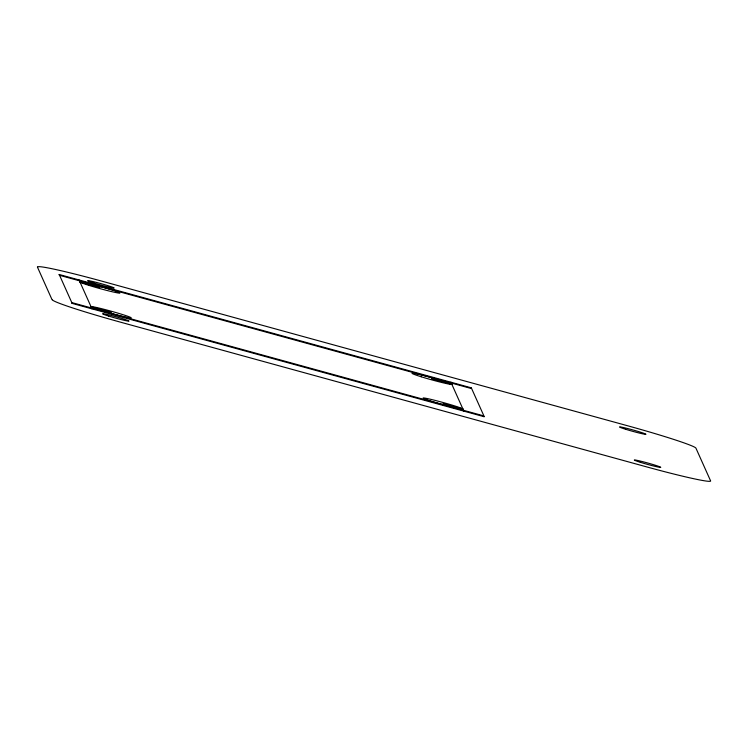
<?xml version="1.0" encoding="UTF-8"?>
<svg xmlns="http://www.w3.org/2000/svg" width="748" height="748" viewBox="0 0 748 748"><rect width="100%" height="100%" fill="white"/><g stroke="black" fill="none" stroke-linecap="round" stroke-linejoin="round"><path stroke-width="1.12" d="M451.268 383.023L471.212 388.502L470.838 387.679M451.287 383.06L59.475 275.292L59.101 274.469L471.315 387.829L484.283 416.758L72.06 303.37L71.686 302.547L483.432 415.795L483.806 416.617M79.971 282.024L99.914 287.503L99.362 286.26M451.848 384.304L431.905 378.815L431.353 377.572M91.069 306.774L111.003 312.253L111.564 313.496M462.937 409.053L442.994 403.565L443.555 404.808M450.894 382.191L463.863 411.129M79.045 279.948L91.995 308.859M59.204 274.479L72.163 303.417M37.4 267.017L52.07 299.761M52.425 299.855A68.32 3.46 15.5 0 0 120.082 322.051L646.618 466.874A68.32 3.46 15.5 0 0 710.6 480.88L695.93 448.146A68.32 3.46 15.5 0 0 628.273 425.949L101.737 281.126A68.32 3.46 15.5 0 0 37.755 267.12M89.199 285.456A20.701 1.047 15.5 0 0 119.848 293.066A20.701 1.047 15.5 0 0 90.704 283.997A20.701 1.047 15.5 0 0 89.199 285.456M100.148 310.186A20.972 1.057 15.5 0 0 131.199 317.891A20.972 1.057 15.5 0 0 101.672 308.7A20.972 1.057 15.5 0 0 100.148 310.186M432.279 401.517A20.701 1.047 15.5 0 0 462.928 409.128A20.701 1.047 15.5 0 0 433.784 400.058A20.701 1.047 15.5 0 0 432.279 401.517M421.189 376.768A20.692 1.047 15.5 0 0 451.829 384.369A20.692 1.047 15.5 0 0 422.695 375.309A20.692 1.047 15.5 0 0 421.189 376.768M93.743 282.978A13.801 0.701 15.5 0 0 114.173 288.045A13.801 0.701 15.5 0 0 94.744 281.996A13.801 0.701 15.5 0 0 93.743 282.978M108.563 316.039A13.801 0.701 15.5 0 0 128.993 321.107A13.801 0.701 15.5 0 0 109.563 315.067A13.801 0.701 15.5 0 0 108.563 316.039M640.325 462.292A13.801 0.701 15.5 0 0 660.755 467.369A13.801 0.701 15.5 0 0 641.326 461.32A13.801 0.701 15.5 0 0 640.325 462.292M625.506 429.23A13.801 0.701 15.5 0 0 645.935 434.298A13.801 0.701 15.5 0 0 626.506 428.258A13.801 0.701 15.5 0 0 625.506 429.23"/></g></svg>
